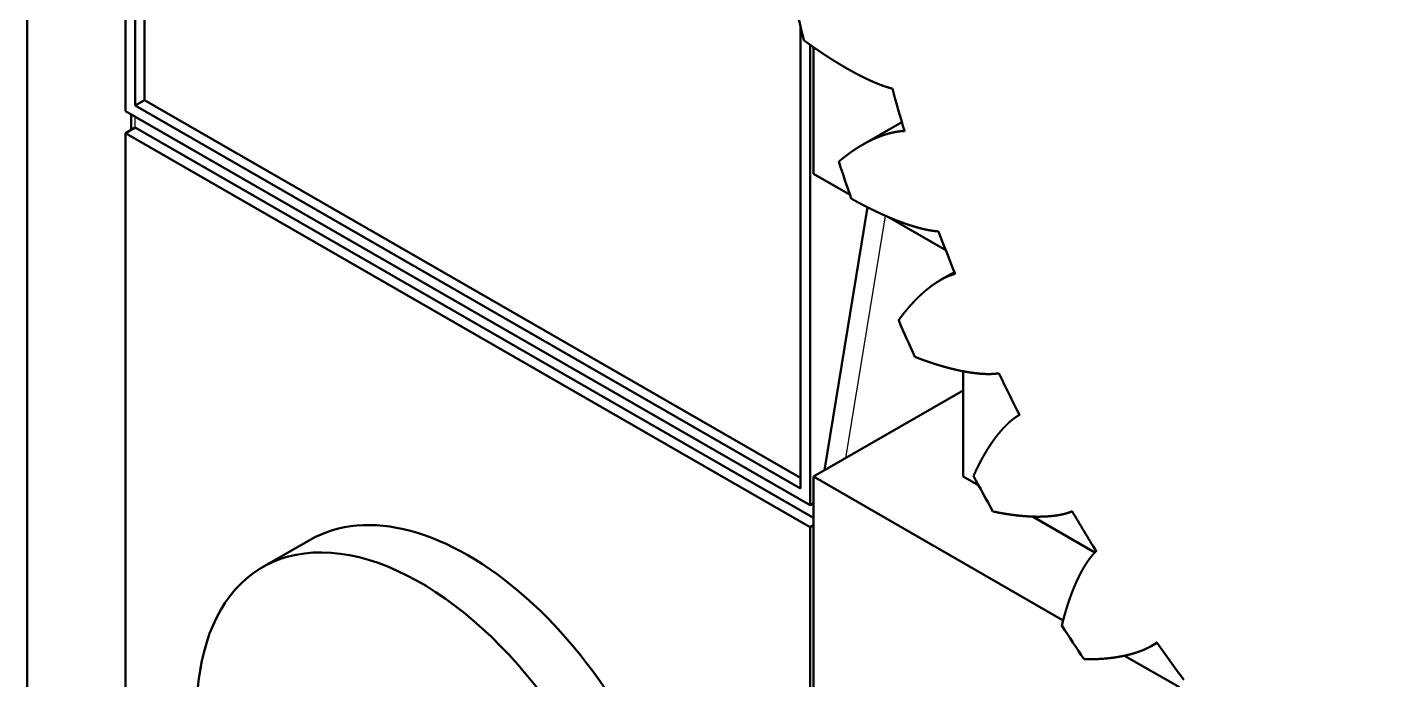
# Model space of a CAD drawing. Header units: inches. Extents: x 0.5 to 16.8, y 0.4 to 9.6.
# Drawn here: x 0.9097 to 1.1633, y 1.6318 to 1.7532 of the extents above; entities that cross this region are included whole.
import ezdxf

# ---------------------------------------------------------------- set-up
doc = ezdxf.new("R2010")
doc.units = ezdxf.units.IN
doc.header["$LTSCALE"] = 0.75
doc.header["$MEASUREMENT"] = 0
for name, color, linetype, lineweight in [('Hatching', 7, 'Continuous', 25), ('Visible', 7, 'Continuous', 50), ('Visible Narrow', 7, 'Continuous', 25)]:
    doc.layers.add(name, color=color, linetype=linetype, lineweight=lineweight)

msp = doc.modelspace()

# ---------------------------------------------------------------- hatches: boundary and pattern name
at = {"layer": 'Hatching'}
h = msp.add_hatch(dxfattribs=at)
h.set_pattern_fill('ANSI31', color=256, style=0)
h.set_pattern_definition([(45, (0, 0), (-0.08838834764831845, 0.08838834764831845), [])])
h.paths.add_polyline_path([(1.272115672604877, 1.230693495406791), (1.272115672604877, 0.8685909302698389), (1.125381735892095, 0.7840924758821706), (1.122481855719906, 0.7421889276050104), (1.341712796737421, 0.8684356302079299), (1.341712796737421, 1.270771813693432)], flags=0)
edge = h.paths.add_edge_path(flags=0)
edge.add_line((1.391386811446687, 1.952320323526026), (1.391386811446687, 2.052232296103152))
edge.add_spline(control_points=[(1.391386811446687, 2.052232296103152), (1.377259965054984, 2.060654277382311), (1.363753047809975, 2.070170173687563), (1.350900890002909, 2.08073525168111)], knot_values=[-0.8692337386068395, -0.8692337386068395, -0.8692337386068395, -0.8692337386068395, 0, 0, 0, 0], degree=3, periodic=0)
edge.add_line((1.350900890002909, 2.08073525168111), (1.209478260885587, 1.999295375919818))
edge.add_line((1.209478260885587, 1.999295375919817), (1.203678500541208, 1.915488279365497))
edge.add_line((1.203678500541208, 1.915488279365497), (1.272115672604877, 1.954898625680694))
edge.add_line((1.272115672604877, 1.954898625680694), (1.272115672604877, 1.941965431299426))
edge.add_line((1.272115672604877, 1.941965431299426), (1.272115672604877, 1.808795586898658))
edge.add_line((1.272115672604877, 1.808795586898659), (1.272115672604877, 1.805181086854473))
edge.add_line((1.272115672604877, 1.805181086854473), (1.364415378629458, 1.858332952566217))
edge.add_line((1.364415378629458, 1.858332952566216), (1.364415556446126, 1.858333054964025))
edge.add_line((1.364415556446126, 1.858333054964025), (1.364415556446126, 1.93477692982627))
edge.add_line((1.364415556446126, 1.93477692982627), (1.364415556446126, 1.936788610743698))
edge.add_line((1.364415556446126, 1.936788610743698), (1.391386811446687, 1.952320323526026))
edge = h.paths.add_edge_path(flags=0)
edge.add_line((2.183810828106453, 2.44459779323151), (2.183810828106453, 2.409335481080076))
edge.add_ellipse((2.179732099533317, 2.125987657432125), major_axis=(0.1715464634027644, 0.2978952465656143), ratio=0.5780931159158107, start_angle=22.907715956471577, end_angle=43.927750194615726, ccw=False)
edge.add_ellipse((2.179732099533161, 2.125987657431592), major_axis=(0.1715464634030565, 0.2978952465661215), ratio=0.5780931159158108, start_angle=21.69678543129362, end_angle=22.907715956471293, ccw=False)
edge.add_ellipse((2.179732099533317, 2.125987657432128), major_axis=(0.171546463402763, 0.297895246565612), ratio=0.5780931159158107, start_angle=1.1368683772161603e-13, end_angle=21.696785431291516, ccw=False)
edge.add_ellipse((2.179732099533318, 2.125987657432129), major_axis=(0.1715464634027618, 0.2978952465656107), ratio=0.5780931159158107, start_angle=-40.34715164071412, end_angle=1.1368683772161603e-13, ccw=False)
edge.add_line((2.421966286965489, 2.288820034675898), (2.452826259426073, 1.878432607625968))
edge.add_line((2.452826259426073, 1.878432607625969), (2.487745440786655, 1.898541226801282))
edge.add_line((2.487745440786655, 1.898541226801282), (2.450214348346548, 2.397643696206944))
edge.add_line((2.450214348346549, 2.397643696206944), (2.436343004578483, 2.388319232532913))
edge.add_line((2.436343004578483, 2.388319232532912), (2.434932700674723, 2.4070739800027))
edge.add_line((2.434932700674722, 2.4070739800027), (2.448804044442788, 2.416398443676731))
edge.add_line((2.448804044442788, 2.416398443676731), (2.44824168750118, 2.423876876090917))
edge.add_line((2.44824168750118, 2.423876876090917), (2.434370343733114, 2.414552412416886))
edge.add_line((2.434370343733114, 2.414552412416886), (2.433451864674693, 2.426766689602851))
edge.add_line((2.433451864674693, 2.426766689602851), (2.447323208442759, 2.436091153276882))
edge.add_line((2.447323208442759, 2.436091153276882), (2.446663724352513, 2.444861218749951))
edge.add_line((2.446663724352512, 2.444861218749952), (2.432792380584447, 2.43553675507592))
edge.add_line((2.432792380584447, 2.435536755075921), (2.432206682516041, 2.443325586502398))
edge.add_line((2.432206682516041, 2.443325586502398), (2.446078026284107, 2.452650050176429))
edge.add_line((2.446078026284107, 2.452650050176429), (2.427427933205116, 2.700665945936036))
edge.add_line((2.427427933205116, 2.700665945936037), (2.286005304087794, 2.619226070174745))
edge.add_spline(control_points=[(2.286005304087794, 2.619226070174745), (2.255478439323096, 2.558973047503467), (2.221257028979624, 2.500385397520462), (2.183810828106453, 2.44459779323151)], knot_values=[-6.259704974376767, -6.259704974376767, -6.259704974376767, -6.259704974376767, -4.19816534612081, -4.19816534612081, -4.19816534612081, -4.19816534612081], degree=3, periodic=0)
edge = h.paths.add_edge_path(flags=0)
edge.add_ellipse((2.179732099533318, 2.125987657432128), major_axis=(0.02419443242311551, 0.04201431069597291), ratio=0.5780931159158106, start_angle=319.6528483592865, end_angle=360.0000000000007)
edge.add_ellipse((2.179732099533318, 2.125987657432129), major_axis=(0.02419443242311544, 0.04201431069597263), ratio=0.5780931159158107, start_angle=6.645711248792961e-13, end_angle=50.35149556989018)
edge.add_line((2.176468733189727, 2.1635653188239), (2.171511297313705, 2.160162426846264))
edge.add_line((2.171511297313705, 2.160162426846264), (1.364415556446125, 1.695386900652397))
edge.add_line((1.364415556446125, 1.695386900652397), (1.364415556446125, 1.697398581569825))
edge.add_line((1.364415556446126, 1.697398581569824), (1.364415556446126, 1.763137063888287))
edge.add_line((1.364415556446126, 1.763137063888287), (1.364415556446126, 1.77384245643207))
edge.add_line((1.364415556446126, 1.77384245643207), (1.272115672604877, 1.720690488322518))
edge.add_line((1.272115672604877, 1.720690488322518), (1.272115672604877, 1.601399425185891))
edge.add_line((1.272115672604877, 1.601399425185891), (1.286035097431386, 1.609415088843219))
edge.add_line((1.286035097431386, 1.609415088843219), (1.286035097431386, 1.553088023155249))
edge.add_line((1.286035097431386, 1.553088023155249), (1.272115672604877, 1.545072359497921))
edge.add_line((1.272115672604877, 1.545072359497921), (1.272115672604877, 1.359441074122152))
edge.add_line((1.272115672604877, 1.359441074122152), (1.341712796737422, 1.399519392408793))
edge.add_line((1.341712796737422, 1.399519392408793), (1.341712796737422, 1.431706287087633))
edge.add_line((1.341712796737421, 1.431706287087633), (1.783654534979079, 1.686203608207804))
edge.add_line((1.783654534979079, 1.686203608207804), (1.818453097045297, 1.706242767351094))
edge.add_line((1.818453097045297, 1.706242767351094), (1.888050221177896, 1.746321085637766))
edge.add_line((1.888050221177896, 1.746321085637766), (2.211676848394228, 1.932685265670646))
edge.add_line((2.211676848394228, 1.932685265670646), (2.211676848394228, 1.8562413908084))
edge.add_line((2.211676848394228, 1.856241390808401), (2.232555985633991, 1.868264886294393))
edge.add_line((2.232555985633991, 1.868264886294393), (2.232555985633991, 1.866253205376964))
edge.add_line((2.232555985633991, 1.866253205376964), (2.232555985633991, 1.830042948863269))
edge.add_line((2.232555985633991, 1.830042948863269), (2.232555985633991, 1.828031267945843))
edge.add_line((2.232555985633991, 1.828031267945843), (2.211676848394228, 1.81600777245985))
edge.add_line((2.211676848394228, 1.81600777245985), (2.211676848394228, 1.739563897597606))
edge.add_line((2.211676848394228, 1.739563897597606), (2.243311171262577, 1.757780892574086))
edge.add_line((2.243311171262577, 1.757780892574085), (2.2138961304445, 2.148953079565431))

# ---------------------------------------------------------------- linework, layer by layer
at = {"layer": 'Visible', "extrusion": (0, 0.81754712484254, 0.5758617009853116)}
for p, q in [((0.909665961650262, 1.496298109139201, 0.01695585459884524), (0.909665961650262, 1.946914634642963, 0.3343599417561037)), ((0.9279421664473375, 1.826612013145811, 0.2503536075722784), (0.9279421664473375, 1.737628734297901, 0.1876757988447669)), ((0.9297099334003178, 1.738654612825629, 0.1905606858868225), (0.9297099334003178, 1.824497060934095, 0.2510261644902799)), ((0.9314777003532981, 1.739672602110234, 0.1891154530970027), (0.9314777003532981, 1.823479071649738, 0.2481468344524049)), ((1.05345362010803, 1.753235280123184, 0.3521906770689005), (1.05345362010803, 1.667395362911892, 0.291726981172161)), ((1.05522138706101, 1.664333505815294, 0.2917325597095176), (1.05522138706101, 1.749969542277455, 0.3520526466185606)), ((1.055819922328283, 1.749548274396413, 0.3741108402204788), (1.055819922328283, 1.725955863855969, 0.3574928799202941)), ((0.9297099334003178, 1.738654612825629, 0.1905606858868225), (0.9314777003532981, 1.739672602110234, 0.1891154530970027)), ((1.05345362010803, 1.667395362911892, 0.291726981172161), (0.9297099334003178, 1.738654612825629, 0.1905606858868225)), ((1.05345362010803, 1.669431341480989, 0.2888365155925214), (0.9314777003532981, 1.739672602110234, 0.1891154530970027)), ((0.9279421664473375, 1.737628734297901, 0.1876757988447669), (1.05522138706101, 1.664333505815294, 0.2917325597095176)), ((0.9289777003536983, 1.734137322990209, 0.1808919648712206), (0.9289777003536983, 1.737032409981424, 0.182931198657998)), ((1.072277950854186, 1.73559734516065, 0.5367646558236717), (1.06495729502376, 1.731381659842136, 0.5427496369493918)), ((0.9279421664473375, 1.733540998673688, 0.1847964903398404), (0.9297099334003178, 1.734558987958293, 0.1833512575500206)), ((1.05522138706101, 1.660245770191081, 0.288853251204591), (0.9279421664473375, 1.733540998673688, 0.1847964903398404)), ((0.9279421664473375, 1.733540998673688, 0.1847964903398404), (0.9279421664473375, 1.570031573705181, 0.0696241501427789)), ((1.055819922328737, 1.661937075222808, 0.2864521164122832), (0.9297099334003178, 1.734558987958293, 0.1833512575500206)), ((1.055819922328283, 1.725955863855969, 0.3574928799202941), (1.062635398984185, 1.722031091876201, 0.3630648532641705)), ((1.065892063988485, 1.719739719913473, 0.3177073801478631), (1.057883869381385, 1.670817346228419, 0.293042958848911)), ((1.069767097420936, 1.717924219883283, 0.3688953528169283), (1.080419391385021, 1.711789971761672, 0.3776041051200925)), ((1.082040201397831, 1.707689075978821, 0.5406912581721007), (1.079479163207452, 1.706214272170329, 0.5427850275812576)), ((1.083658771981845, 1.669628798167999, 0.3178173690256368), (1.083658771981845, 1.689230809697209, 0.331624582529224)), ((1.055819922328283, 1.669628798167999, 0.3178173690256368), (1.083658771981391, 1.685660125482521, 0.295057797533094)), ((1.094133020313166, 1.681119354554538, 0.5428398726465771), (1.094054111944843, 1.681073914247575, 0.5429043839559239)), ((1.102255325731676, 1.642888427778424, 0.3557804995685854), (1.055819922328283, 1.669628798167999, 0.3178173690256368)), ((1.055819922328283, 1.669628798167999, 0.3178173690256368), (1.055819922328283, 1.412133640737277, 0.1364436049357747)), ((1.08656009681863, 1.66795803631215, 0.3201893388046425), (1.083658771981845, 1.669628798167999, 0.3178173690256368)), ((1.05522138706101, 1.664333505815294, 0.2917325597095176), (1.055819922328283, 1.66467817935255, 0.2912432289224133)), ((1.10815770619638, 1.655520800238613, 0.3378464022549575), (1.096568036251028, 1.662194847287317, 0.3283713009130803)), ((1.05522138706101, 1.660245770191081, 0.288853251204591), (1.055819922328283, 1.660590443728337, 0.2883639204174867)), ((1.05522138706101, 1.496736345222574, 0.1736809110075296), (1.05522138706101, 1.660245770191081, 0.288853251204591)), ((0.9622636343233353, 1.657874977573311, 0.1734800836638658), (0.9534247995588885, 1.65278503115108, 0.18070624761251)), ((1.123888523055484, 1.630430697969935, 0.3734666578417216), (1.113672418036458, 1.636313761583445, 0.365114510556499)), ((1.119696717776151, 1.638710735810949, 0.5417682318000624), (1.118608651893283, 1.638084160341012, 0.542657776934049))]:
    msp.add_line(p, q, dxfattribs=at)
at = {"layer": 'Visible', "extrusion": (0.7071067811866525, 0.4071957137922734, -0.578093115915639)}
for centre, radius, start, end in [((0.8929042550210112, 1.674707526681958, 1.144289887025739), 0.2214566929133762, 296.3581072869302, 298.3080495757379), ((0.8929042550210454, 1.674707526681675, 1.144289887025963), 0.2214566929128468, 287.9860142636992, 289.935956552474), ((0.8929042550206802, 1.674707526683103, 1.14428988702598), 0.2214566929144247, 279.6139212404267, 281.5638635291807), ((0.8929042550211267, 1.674707526682073, 1.144289887025739), 0.2214566929136231, 271.2418282171431, 273.1917705059621), ((0.8929042550209557, 1.674707526681587, 1.144289887025963), 0.2214566929129223, 262.8697351939266, 264.819677482693)]:
    msp.add_arc(centre, radius, start, end, dxfattribs=at)
at = {"layer": 'Visible', "extrusion": (-0.7071067811866525, -0.4071957137922734, 0.578093115915639)}
for centre, radius, start, end in [((-0.8929042550210028, 1.674707526681949, -1.144289887025739), 0.1993110236220058, 245.6079236915641, 248.0980124690328), ((-0.8929042550209424, 1.674707526681889, -1.144289887025739), 0.1993110236218453, 253.9800167148001, 256.4701054923287), ((-0.8929042550208236, 1.674707526682541, -1.144289887025837), 0.1993110236225756, 262.3521097380813, 264.842198515546), ((-0.8929042550209357, 1.674707526681883, -1.144289887025739), 0.199311023621899, 270.7242027613395, 273.214291538777), ((-0.892904255021039, 1.674707526681985, -1.144289887025739), 0.1993110236220901, 279.0962957846396, 281.5863845620183)]:
    msp.add_arc(centre, radius, start, end, dxfattribs=at)
at = {"layer": 'Visible', "extrusion": (0.7071067811866729, 0.4071957137922618, -0.5780931159156223)}
msp.add_arc((0.8977364452015142, 1.10189149011526, 1.255215083875994), 0.05874999999999972, 359.9999999999824, 179.9999999999825, dxfattribs=at)
at = {"layer": 'Visible', "extrusion": (-0.7071067811866729, -0.4071957137922618, 0.5780931159156223)}
msp.add_arc((-0.8977364452014702, 1.101891490115257, -1.242715083876512), 0.05874999999999972, 1.750602879659019e-11, 238.0099873227396, dxfattribs=at)
at = {"layer": 'Visible'}
for points in [[(1.054044192163474, 1.750816564276322, 0.543090552178516), (1.054119997828366, 1.750761239923737, 0.5431443062533299), (1.054271572967991, 1.750650867647675, 0.5432519648457991), (1.054498827103998, 1.750486138522198, 0.5434139040633225), (1.054801615298402, 1.750268159599085, 0.5436307264039323), (1.055179736572882, 1.749998462092173, 0.5439032645884676), (1.055557490336014, 1.749731556202395, 0.5441773195959532), (1.055934870817055, 1.749467462728291, 0.5444528990176352), (1.056311869603633, 1.749206207198108, 0.5447300105451178), (1.056688475156989, 1.748947819219127, 0.5450086609186476), (1.057064673646437, 1.748692331446553, 0.5452888562245358), (1.05744044985704, 1.748439778478104, 0.5455706022201319), (1.057815788096832, 1.748190195620289, 0.5458539045810172), (1.05819067307857, 1.747943617679522, 0.5461387691255066), (1.058565090952925, 1.747700077363068, 0.5464252019515893), (1.05893902863545, 1.747459607090966, 0.546713209890907), (1.059312472968941, 1.747222241066084, 0.547002800941456), (1.05968540994354, 1.746988017196042, 0.5472939846681804), (1.060057823965963, 1.746756978799223, 0.5475867725097049), (1.060429696973642, 1.746529176696675, 0.5478811781700005), (1.060801009230545, 1.746304666643343, 0.5481772167820986), (1.061171740354894, 1.746083506094599, 0.5484749038844292), (1.061541870336896, 1.745865750887406, 0.5487742543319221), (1.06191138046097, 1.74565145224997, 0.5490752813171679), (1.06228025462724, 1.745440652359759, 0.549377994855417), (1.062648477380662, 1.745233391492813, 0.5496824044121031), (1.063016031461757, 1.745029716814985, 0.5499885220994302), (1.063382895441009, 1.744829690870303, 0.5502963657585747), (1.063749041583378, 1.744633399171187, 0.5506059616985072), (1.064114432962469, 1.744440960484543, 0.5509173484083536), (1.064479027342259, 1.744252512740321, 0.5512305713816216), (1.064842782081087, 1.744068195260855, 0.5515456765960427), (1.065205658956984, 1.743888131214316, 0.5518627040548566), (1.065567628495955, 1.743712411850981, 0.5521816819824599), (1.065928676088788, 1.743541074181973, 0.5525026185786805), (1.066288791333591, 1.743374139968629, 0.5528255164477602), (1.066647955105964, 1.743211662990726, 0.5531503900792395), (1.067006127087097, 1.743053774608666, 0.5534772826842722), (1.06736323391624, 1.742900727042433, 0.5538062821866545), (1.067719154790666, 1.742752945870529, 0.5541375405927662), (1.068073737918894, 1.742610970347894, 0.5544712520738856), (1.068426820272634, 1.742475381669627, 0.5548076265999234), (1.06877824637013, 1.742346734750695, 0.5551468648598145), (1.069127887064496, 1.74222548996148, 0.5554891331591962), (1.069475659751788, 1.742111939654923, 0.555834536385055), (1.069821519034122, 1.742006242335856, 0.5561831306569018), (1.070096660374929, 1.741928018802696, 0.5564645767008691), (1.070302145253208, 1.741872918113373, 0.5566771081824291), (1.0704387483147, 1.741837768368134, 0.5568194384112349), (1.070506953130916, 1.741820589507342, 0.556890764168845)], [(1.072775674560489, 1.733936746786792, 0.5541125981394525), (1.072713035280685, 1.733934585321443, 0.5540344570963602), (1.072588021486808, 1.733929462179642, 0.5538779352139999), (1.072401295095005, 1.73391937683208, 0.5536424330009052), (1.072153916441039, 1.733901124590063, 0.5533269901194856), (1.071847341193006, 1.733870309269027, 0.5529302905268746), (1.071543395891695, 1.733831558720511, 0.5525312184144907), (1.071242034693114, 1.733785031501142, 0.5521298293906399), (1.070943171837371, 1.73373102032536, 0.5517262247381873), (1.070646671284976, 1.733669986354957, 0.5513205628887465), (1.070352368854856, 1.733602485503372, 0.5509130345941154), (1.070060092787116, 1.733529099967837, 0.5505038398494319), (1.069769684281709, 1.733450369807678, 0.5500931648206586), (1.06948101909029, 1.733366720997014, 0.5496811575768283), (1.069194025467823, 1.733278405569983, 0.5492679078879418), (1.068908668299173, 1.733185554290289, 0.5488534649107114), (1.068624936006927, 1.733088220071008, 0.548437851754213), (1.068342826750722, 1.732986423691189, 0.5480210808035684), (1.068062334110891, 1.732880201221694, 0.5476031696130439), (1.06778343526048, 1.732769643150426, 0.5471841540002844), (1.067506097725072, 1.732654871985439, 0.5467640805351724), (1.067230284134894, 1.732536026444053, 0.5463430012174867), (1.066955957515802, 1.732413243852375, 0.545920967550251), (1.066683086628018, 1.732286642324646, 0.5454980245191052), (1.066411650202554, 1.732156306631283, 0.5450742058197633), (1.06614163391032, 1.732022298500988, 0.5446495374036828), (1.065873028113856, 1.73188466422508, 0.5442240400909775), (1.065605825353032, 1.731743443162123, 0.5437977324796934), (1.065340017724793, 1.731598676548772, 0.5433706339476299), (1.065075594730388, 1.731450414669859, 0.542942767073908), (1.064812544513643, 1.731298712426614, 0.5425141560277295), (1.06455085465177, 1.731143626361162, 0.5420848254402895), (1.064290513043943, 1.730985211351866, 0.5416547991656839), (1.064031508737116, 1.730823517404129, 0.5412240990294067), (1.063773832608149, 1.730658587093357, 0.540792743860109), (1.063517477061396, 1.730490457591425, 0.540360750550922), (1.063262435795423, 1.730319162313857, 0.5399281349309675), (1.06300870349105, 1.730144732789626, 0.5394949127037089), (1.062756275478478, 1.729967200672556, 0.5390611004508244), (1.062505147371212, 1.72978659951791, 0.5386267164449546), (1.062255314919184, 1.729602963319345, 0.5381917794296441), (1.062006773784105, 1.729416325425138, 0.5377563075909991), (1.061759519306634, 1.729226717438651, 0.5373203174878107), (1.061513546189417, 1.729034168251017, 0.5368838229923462), (1.061268848226973, 1.728838703136799, 0.5364468343165666), (1.061025419203816, 1.728640342945133, 0.5360093585444369), (1.060831686799702, 1.728479351279697, 0.5356589917823185), (1.060686954350331, 1.728357316244459, 0.5353960005172322), (1.060590717782816, 1.728275386110747, 0.5352205769985305), (1.060542662432454, 1.728234277683064, 0.5351328412367494)], [(1.062872773635263, 1.721351242177505, 0.5331347113656492), (1.062949241194474, 1.721308422318852, 0.5331980829325583), (1.063102108320436, 1.721223068527719, 0.5333249443009417), (1.063331205033592, 1.721095895620098, 0.5335155910556872), (1.06363625903623, 1.720928048681508, 0.5337704967035313), (1.064016893239113, 1.720721111424697, 0.5340903155295024), (1.064396838943594, 1.720517061267507, 0.5344113258121544), (1.064776088240251, 1.720315919082541, 0.5347335325791335), (1.06515463020105, 1.720117710209669, 0.5350569403123363), (1.065532450520095, 1.719922463663444, 0.5353815519486603), (1.065909532403111, 1.71973021121373, 0.5357073693269365), (1.066285857543789, 1.719540986401638, 0.5360343936788283), (1.066661407110132, 1.719354823420466, 0.5363626260548726), (1.067036162702607, 1.719171756018564, 0.5366920677211204), (1.067410107505111, 1.718991816016513, 0.5370227205221197), (1.067783225438234, 1.718815035091045, 0.5373545871025659), (1.068155500132889, 1.718641446796209, 0.5376876710748562), (1.06852691396989, 1.71847108844161, 0.538021977168002), (1.068897447197287, 1.718304002748759, 0.5383575113139164), (1.069267076856249, 1.718140239887944, 0.5386942807680739), (1.069635777830172, 1.717979854916714, 0.539032293591369), (1.070003524197546, 1.717822904562288, 0.539371558033573), (1.07037029058074, 1.717669443911728, 0.5397120818556906), (1.070736053369274, 1.717519523430781, 0.5400538717255471), (1.071100792491507, 1.717373184522561, 0.5403969322554384), (1.071464488705715, 1.717230466708223, 0.5407412677464641), (1.071827120249054, 1.717091416444997, 0.5410868843030775), (1.072188659596122, 1.716956095643716, 0.5414337918653055), (1.072549070551304, 1.716824589279309, 0.5417820060152677), (1.072908304303382, 1.71669701570764, 0.5421315504135669), (1.073266304758818, 1.716573512517789, 0.5424824533643872), (1.073623015278372, 1.716454218692024, 0.5428347434835509), (1.073978385307328, 1.716339256986769, 0.5431884454011314), (1.074332376332222, 1.716228718105201, 0.543543575898121), (1.074684970298676, 1.716122638278729, 0.5439001384106593), (1.075036154928512, 1.716021038429025, 0.544258132657943), (1.075385905915937, 1.715923971644926, 0.5446175663041956), (1.075734169754014, 1.71583156894225, 0.5449784661859961), (1.076080847420144, 1.715744082730417, 0.545340888972437), (1.07642577456545, 1.715661939534855, 0.5457049340727709), (1.076768744114361, 1.715585680077825, 0.5460707290700543), (1.07710953340802, 1.715515887256568, 0.5464384121938647), (1.077447930014841, 1.715453117647527, 0.5468081156446053), (1.077783757554698, 1.715397832966893, 0.5471799489006147), (1.078116903476712, 1.715350326297446, 0.5475539807348071), (1.078447306199905, 1.715310756411702, 0.5479302476586166), (1.078709413195156, 1.715285501847499, 0.5482330606112207), (1.078904745575983, 1.715270165520838, 0.548461182968814), (1.07903441299959, 1.715261542064627, 0.5486137142444673), (1.079099108171249, 1.715257630526526, 0.5486900923080961)], [(1.082171956239563, 1.707362735966165, 0.5468877260618832), (1.082114799255123, 1.707347280066115, 0.5468069265054212), (1.082000828804212, 1.707315574179344, 0.5466451882361164), (1.081830903676291, 1.707265633089172, 0.5464021633598062), (1.081606399587599, 1.707194276635171, 0.5460772945791063), (1.081329204750091, 1.707097142512469, 0.5456698187912905), (1.081055420411303, 1.706992134826483, 0.5452609686671759), (1.080784984573711, 1.706879412310188, 0.5448507801807889), (1.080517781747403, 1.706759267768158, 0.5444393183138273), (1.080253629133495, 1.706632162308477, 0.5440266842648389), (1.079992306199529, 1.706498651740001, 0.5436129997850636), (1.079733582154859, 1.706359318189239, 0.5431983926147318), (1.079477243396923, 1.706214701760646, 0.5427829819180243), (1.079223122367239, 1.706065228675399, 0.5423668629635439), (1.07897112154842, 1.705911151485334, 0.5419500943626051), (1.078721192280682, 1.705752601665656, 0.5415327092038948), (1.078473317284988, 1.705589632970657, 0.5411147242151961), (1.078227492258065, 1.705422267077765, 0.540696149402136), (1.077983706769373, 1.705250540940912, 0.5402769980367045), (1.077741928497744, 1.705074545849477, 0.5398572948858), (1.077502112241291, 1.704894405067316, 0.5394370714847206), (1.077264206270229, 1.704710258041976, 0.5390163627817065), (1.07702815939092, 1.704522242826236, 0.5385952034006657), (1.076793928088136, 1.704330478277885, 0.538173623834425), (1.076561482186662, 1.704135049942626, 0.5377516474317194), (1.076330800774031, 1.703936020357542, 0.5373292926617977), (1.076101869187823, 1.703733436652424, 0.5369065747870925), (1.07587467563053, 1.703527339053797, 0.5364835077112039), (1.075649207662082, 1.703317769687965, 0.5360601058924653), (1.075425449326303, 1.703104779745596, 0.5356363858695866), (1.075203382838481, 1.702888425033193, 0.5352123651982897), (1.074982989689033, 1.702668762980114, 0.5347880616906688), (1.074764251872693, 1.70244584931783, 0.5343634925779838), (1.07454715304948, 1.702219734843641, 0.5339386736556635), (1.074331679493753, 1.701990462850051, 0.5335136186275519), (1.074117819561252, 1.701758071212437, 0.5330883399301025), (1.073905563265271, 1.701522594089856, 0.5326628494084268), (1.073694901759609, 1.7012840638442, 0.5322371590382016), (1.07348582677605, 1.701042513105773, 0.5318112816886481), (1.073278330067751, 1.700797976584834, 0.5313852317222342), (1.07307240345699, 1.700550489484561, 0.5309590239311088), (1.072868038766956, 1.700300086304717, 0.5305326726180439), (1.072665227745347, 1.700046799625199, 0.5301061906338888), (1.072463961897483, 1.699790659011217, 0.5296795884148902), (1.072264232351245, 1.699531689997093, 0.5292528730948208), (1.072066030782935, 1.69926991341574, 0.5288260491666602), (1.071908686352799, 1.69905825851208, 0.5284845050832213), (1.071791360349835, 1.698898265263227, 0.528228299683919), (1.071713446024205, 1.698791047068517, 0.5280574750628089), (1.071674564612749, 1.698737298964135, 0.527972057496497)], [(1.07467766235186, 1.691918022694975, 0.5268420158573862), (1.074753162031357, 1.691888619961149, 0.5269136542618024), (1.074904063047597, 1.69183010382264, 0.5270570145761688), (1.075130119538244, 1.691743197602748, 0.5272723055631374), (1.075430937653437, 1.69162906001463, 0.5275598616472513), (1.075805972227045, 1.691489293516463, 0.5279201447314119), (1.076180011989436, 1.69135244806671, 0.5282812685124951), (1.076553047061225, 1.691218544167268, 0.5286432353469074), (1.07692506423291, 1.691087606429653, 0.5290060464116638), (1.077296046732499, 1.690959662657467, 0.5293697007771636), (1.0776659751632, 1.690834743057763, 0.529734195995836), (1.078034828517502, 1.690712879399999, 0.5300995287483108), (1.078402585223103, 1.690594104036631, 0.5304656954360607), (1.078769224161533, 1.690478448937342, 0.5308326927467988), (1.079134725907807, 1.690365944358448, 0.5312005182321575), (1.079499071730879, 1.690256620557998, 0.531569170293923), (1.079862242397212, 1.690150509726556, 0.5319386480811198), (1.080224217055274, 1.69004764777985, 0.5323089513864413), (1.080584972216457, 1.689948075932261, 0.5326800805096411), (1.080944480512244, 1.689851842634213, 0.5330520361015874), (1.081302711981607, 1.689759001072455, 0.5334248189797571), (1.081659635716733, 1.689669606036731, 0.5337984299288564), (1.082015221511483, 1.689583710690424, 0.5341728694510531), (1.082369441366154, 1.689501363660208, 0.5345481375483572), (1.082722271663442, 1.689422604694089, 0.5349242333299421), (1.083073689785579, 1.689347471714591, 0.5353011558425862), (1.083423669927924, 1.689276009481004, 0.5356789050511256), (1.083772179059906, 1.689208277950832, 0.5360574827847623), (1.084119173295221, 1.689144359750942, 0.536436893564446), (1.084464592976019, 1.68908437030369, 0.5368171457189392), (1.084808369349503, 1.689028443924322, 0.5371982497603943), (1.085150432983482, 1.688976716292849, 0.5375802163317989), (1.085490722070517, 1.688929307138034, 0.5379630541659719), (1.085829189878041, 1.688886304682648, 0.538346768242521), (1.08616581528895, 1.688847743605969, 0.5387313571602913), (1.086500584413898, 1.68881364354426, 0.5391168177601239), (1.086833468281384, 1.688784055764043, 0.5395031507172007), (1.087164401336395, 1.688759108144126, 0.5398903659207646), (1.087493261006784, 1.688739047903515, 0.540278487579091), (1.087819842899989, 1.68872429342355, 0.5406675603842808), (1.088143889069215, 1.688715375370363, 0.5410576426123874), (1.08846512197033, 1.688712865918977, 0.5414487978062373), (1.088783276750746, 1.688717311445061, 0.5418410868606546), (1.089098133554671, 1.688729165169576, 0.5422345600931537), (1.08940955228536, 1.688748714659358, 0.5426292486969837), (1.089717456488415, 1.688776115570564, 0.5430251687961408), (1.089960942782909, 1.688804368232443, 0.5433428947251207), (1.090141959495213, 1.68882912313566, 0.5435817459269524), (1.090261927646225, 1.688847209762249, 0.5437412273101503), (1.090321734307054, 1.688856648914733, 0.5438210298137686)], [(1.094133216591672, 1.681118968485449, 0.5430328776577629), (1.094082760105721, 1.681090547566069, 0.5429511416908288), (1.093982262078953, 1.681032934690591, 0.5427876342046968), (1.093832759874203, 1.680944202265395, 0.5425422663183399), (1.093635915265168, 1.680821262438416, 0.5422148956521449), (1.09339400876479, 1.680659879759197, 0.5418053283083238), (1.093156220626497, 1.680490852992187, 0.5413954141030034), (1.092922474019815, 1.680314337663845, 0.5409851686091711), (1.092692626188636, 1.680130620427695, 0.5405746191234225), (1.092466451467317, 1.679940152510948, 0.5401638074532957), (1.092243677675015, 1.679743477771472, 0.539752783755405), (1.092024019907058, 1.679541165858255, 0.5393416007910452), (1.091807214311302, 1.679333745409301, 0.5389303081841315), (1.091593053591623, 1.679121633808831, 0.5385189463724274), (1.091381416537388, 1.678905078743323, 0.5381075415586464), (1.091172241979166, 1.678684209598138, 0.5376961100579853), (1.090965507304645, 1.678459079821912, 0.5372846618617381), (1.090761205839499, 1.678229711529627, 0.5368732043814688), (1.09055932336787, 1.677996141769776, 0.5364617463246432), (1.090359818759225, 1.677758460688036, 0.5360503008797805), (1.090162635049182, 1.677516789676901, 0.535638883874801), (1.089967707249798, 1.677271265941584, 0.5352275124623801), (1.089774971039333, 1.677022025319824, 0.5348162036479716), (1.089584371554793, 1.676769184879142, 0.5344049727833149), (1.089395870357748, 1.676512829117778, 0.5339938323717691), (1.089209440400282, 1.676253020047737, 0.5335827930070355), (1.089025062302881, 1.67598980463347, 0.5331718640672926), (1.088842720184857, 1.675723223111383, 0.5327610544676025), (1.088662397335156, 1.675453317600588, 0.5323503734365835), (1.088484072678057, 1.675180139105728, 0.5319398311212018), (1.088307722880927, 1.67490374314904, 0.5315294380893305), (1.088133323741204, 1.674624186823928, 0.5311192049537741), (1.087960851732987, 1.674341525526125, 0.5307091419566377), (1.087790285477695, 1.674055809762955, 0.5302992585261537), (1.087621606940502, 1.673767082620851, 0.5298895629497475), (1.08745480067455, 1.673475381872022, 0.529480062940253), (1.087289853222956, 1.673180741690351, 0.5290707661091859), (1.087126752401218, 1.672883194581131, 0.5286616804474126), (1.086965486516874, 1.672582773456228, 0.5282528148367954), (1.086806043639626, 1.672279513440341, 0.5278441794253479), (1.086648411838269, 1.671973450195988, 0.5274357847381488), (1.086492579271635, 1.67166461864019, 0.527027640887661), (1.086338534270453, 1.671353051633314, 0.526619756745707), (1.086186265324159, 1.671038778785304, 0.5262121390894283), (1.086035761083167, 1.670721825346115, 0.5258047918212518), (1.085887011291106, 1.670402211688717, 0.5253977167476654), (1.085769408358374, 1.670144404603398, 0.5250722747622814), (1.085681989402019, 1.66994986311917, 0.5248283158022005), (1.085624057925997, 1.669819642033204, 0.5246657309088361), (1.085595179145002, 1.669754399799735, 0.5245844520652446)], [(1.089207257604812, 1.663144223801136, 0.5243465835336278), (1.089280180261085, 1.663128864860546, 0.5244249619270757), (1.089425898973332, 1.663098433544598, 0.524581765711268), (1.08964409724058, 1.663053646267617, 0.5248171123769002), (1.08993426805182, 1.662995650674621, 0.5251311901385433), (1.090295709785551, 1.66292603381533, 0.5255242586726756), (1.090655871597846, 1.662859309696115, 0.5259177992256355), (1.091014741850358, 1.662795498011167, 0.5263118114330192), (1.091372305331333, 1.662734622119452, 0.5267062931413338), (1.091728543164209, 1.662676708020766, 0.5271012395740113), (1.092083433760763, 1.662621783715417, 0.5274966440509724), (1.092436953859306, 1.662569878524456, 0.5278924987700669), (1.092789079608792, 1.662521022269265, 0.5282887955626269), (1.093139787620657, 1.662475244460382, 0.5286855266071774), (1.093489056275303, 1.662432573144438, 0.529082685215385), (1.093836864589775, 1.662393036515923, 0.5294802655800884), (1.094183190876265, 1.662356664715873, 0.5298782624046444), (1.094528011494276, 1.662323491500789, 0.5302766705505333), (1.094871299718307, 1.662293555699942, 0.5306754846773609), (1.095213024355417, 1.662266903010424, 0.5310746988192512), (1.095553151239528, 1.662243583614422, 0.5314743065326248), (1.095891645131815, 1.662223649197477, 0.5318743011202249), (1.096228471645645, 1.662207149865393, 0.5322746758145299), (1.096563598984631, 1.662194131370278, 0.5326754239505999), (1.096897000491936, 1.662184630956584, 0.5330765391557599), (1.097228650653506, 1.662178684141066, 0.5334780152404547), (1.097558520177245, 1.662176333030618, 0.5338798460325885), (1.097886571226809, 1.662177634351425, 0.5342820252105621), (1.098212753161988, 1.662182666621678, 0.5346845461375432), (1.098536996750681, 1.662191539869699, 0.5350874016341074), (1.098859222045121, 1.662204382274485, 0.5354905841950068), (1.099179348301732, 1.662221323321866, 0.5358940862647271), (1.099497303775479, 1.662242477161555, 0.5362979004912131), (1.099813034511044, 1.662267927655057, 0.5367020199478401), (1.100126516781074, 1.662297707190356, 0.5371064384259735), (1.100437735377909, 1.662331833700425, 0.5375111499546378), (1.100746657284162, 1.662370355536093, 0.537916148206466), (1.101053206293273, 1.662413394714011, 0.5383214259126345), (1.101357238894707, 1.662461187993827, 0.5387269743030023), (1.101658515009603, 1.662514136695929, 0.5391327824019306), (1.101956731317841, 1.662572750118917, 0.5395388379353898), (1.102251561304911, 1.66263757752208, 0.5399451284057356), (1.102542693341547, 1.662709143434717, 0.5403516421032707), (1.102829868783829, 1.662787882922978, 0.5407583691137389), (1.103112922973651, 1.662874071908732, 0.5411653023842578), (1.103391766213463, 1.662967859613884, 0.541572437309546), (1.103611442318197, 1.663049017345592, 0.5418983044381287), (1.103774285305917, 1.663113335870725, 0.5421427937855731), (1.103881997270491, 1.663157747095267, 0.5423058262075455), (1.103935640745931, 1.663180335759052, 0.5423873522995776)], [(1.108404522119599, 1.655764784685326, 0.5426302123286045), (1.108361841524584, 1.655724004489359, 0.5425492820112117), (1.108276957862927, 1.655641712543525, 0.5423874901864608), (1.108151064961476, 1.655516079960638, 0.5421450088806851), (1.107986075233839, 1.655344177009758, 0.5418221136665413), (1.107784612887372, 1.655121985365847, 0.541419183983159), (1.10758788899102, 1.65489254202961, 0.5410169423068096), (1.107395813518451, 1.654655996007059, 0.5406153834757553), (1.107208219488257, 1.654412621690903, 0.5402144965206118), (1.107024843181989, 1.654162850809725, 0.5398142629673873), (1.106845366567086, 1.653907203680093, 0.5394146603071602), (1.106669456700274, 1.653646225331582, 0.539015665199727), (1.10649680510187, 1.65338042166922, 0.5386172566708327), (1.106327169155975, 1.653110192343934, 0.5382194194641934), (1.10616040654304, 1.652835774898382, 0.5378221468170619), (1.105996444885932, 1.652557293869751, 0.5374254379230325), (1.105835256723822, 1.652274801262881, 0.5370292958228833), (1.105676833152302, 1.651988319158028, 0.5366337251773783), (1.105521156471241, 1.651697883908818, 0.5362387299435494), (1.105368177619766, 1.65140358259641, 0.5358443114497843), (1.105217829085177, 1.65110553215431, 0.5354504694805341), (1.105070034004257, 1.650803864621348, 0.535057203025672), (1.104924716300502, 1.650498710724614, 0.534664511111528), (1.104781810931399, 1.650190183246733, 0.5342723936203205), (1.10464127201476, 1.649878363837286, 0.5338808519436362), (1.104503066942925, 1.649563312661424, 0.5334898885747686), (1.104367172034017, 1.649245075517643, 0.53309950680708), (1.104233567660231, 1.648923691794614, 0.5327097103763765), (1.104102233197864, 1.648599202706102, 0.532320503086788), (1.103973142900486, 1.648271657983922, 0.5319318884751981), (1.103846268383677, 1.647941111682911, 0.531543869898178), (1.103721580268484, 1.647607619343424, 0.5311564505415394), (1.103599050009052, 1.64727123484512, 0.5307696334406279), (1.103478651646128, 1.6469320073284, 0.5303834214557096), (1.103360363217234, 1.646589978755567, 0.5299978172806581), (1.103244165804426, 1.646245185990441, 0.5296128237415072), (1.103130042766225, 1.645897662493581, 0.5292284440520816), (1.103017978838125, 1.645547440221056, 0.5288446820490664), (1.1029079591558, 1.645194551664291, 0.5284615424385861), (1.102799968357431, 1.644839031614145, 0.5280790309362577), (1.102693991013894, 1.644480915432522, 0.5276971535763573), (1.102590011870689, 1.644120237708731, 0.5273159160667931), (1.102488016092593, 1.643757030884375, 0.5269353231091594), (1.102387989395993, 1.643391323982779, 0.526555377677931), (1.102289918195765, 1.643023141430847, 0.5261760803612915), (1.10219379052387, 1.642652502707286, 0.5257974302412102), (1.102118435591819, 1.642354038150877, 0.5254950265846549), (1.10206278686519, 1.642129094745251, 0.5252685136252617), (1.102026072947865, 1.641978646204451, 0.5251176336744229), (1.10200781229787, 1.641903300366606, 0.5250422258712107)], [(1.106151886297539, 1.635643109064162, 0.5257016002014511), (1.106220677710098, 1.635642121265617, 0.5257850480851664), (1.106358108376753, 1.635640423363182, 0.5259519533382082), (1.106563797904073, 1.635638709591948, 0.5262023396775147), (1.106837136924241, 1.635638092069448, 0.5265362450943248), (1.107177282314751, 1.635640108611439, 0.5269537215047455), (1.107515889953447, 1.635644927931511, 0.5273712911961633), (1.107852946689945, 1.635652568496801, 0.5277889510897802), (1.108188435635839, 1.635663051914768, 0.5282066957491357), (1.108522336211081, 1.635676401827939, 0.528624516652124), (1.108854625096228, 1.635692643433032, 0.5290424030269008), (1.1091852772729, 1.635711802977923, 0.5294603427569146), (1.109514267116992, 1.635733907117218, 0.529878323276138), (1.109841569470063, 1.635758982273223, 0.5302963324214369), (1.110167160978108, 1.635787053685237, 0.530714359405984), (1.110491018853281, 1.635818146883422, 0.531132394338102), (1.11081311941598, 1.635852289316471, 0.5315504275890544), (1.111133436740602, 1.635889511862783, 0.5319684491966652), (1.111451941435462, 1.635929850138064, 0.532386448296905), (1.111768599146671, 1.635973346112641, 0.5328044124323936), (1.112083372231154, 1.636020045895098, 0.5332223280366727), (1.112396221871222, 1.636069996964322, 0.5336401810722398), (1.112707110230986, 1.636123245301228, 0.5340579576469824), (1.113016002397217, 1.636179832807621, 0.534475644571373), (1.11332286923971, 1.636239793431495, 0.5348932301255959), (1.11362768289473, 1.636303159525994, 0.5353107030170121), (1.113930411202546, 1.636369969648241, 0.5357280510672541), (1.114231012331857, 1.636440276084709, 0.5361452599383283), (1.114529429964477, 1.636514151571007, 0.5365623119782406), (1.114825586772895, 1.636591698396368, 0.5369791846509346), (1.115119393315581, 1.63667303587176, 0.537395852595121), (1.115410759259248, 1.63675828452906, 0.5378122902169812), (1.115699604450583, 1.63684755050586, 0.5382284742367104), (1.115985868862026, 1.636940911515032, 0.5386443859688903), (1.116269526660744, 1.637038396963368, 0.5390600145298925), (1.116550561644999, 1.637140022697881, 0.5394753512636236), (1.116828937455921, 1.637245833123575, 0.5398903829752094), (1.117104568859304, 1.637355941793947, 0.5403050853931175), (1.117377294464859, 1.637470569963192, 0.5407194169562022), (1.117646843623788, 1.63759009333759, 0.5411333112533785), (1.117912874108242, 1.63771498899374, 0.5415466857237892), (1.118175017392332, 1.637845771567915, 0.5419594520942814), (1.118432921711701, 1.637982932563623, 0.542371526301915), (1.118686295145835, 1.638126879620191, 0.5427828384097156), (1.118934951985921, 1.638277871133192, 0.5431933432711452), (1.119178791202557, 1.638436046710277, 0.5436030156482562), (1.119369975104291, 1.638568379775392, 0.5439300786846845), (1.119511173650608, 1.638670891085156, 0.5441749953112174), (1.119604333735424, 1.63874068035935, 0.5443381040189891), (1.119650670708779, 1.638775937096258, 0.5444196161124041)]]:
    msp.add_open_spline(points, degree=5, dxfattribs=at)
at = {"layer": 'Visible Narrow', "extrusion": (0, 0.81754712484254, 0.5758617009853116)}
for p, q in [((0.9297099334003178, 1.734558987958293, 0.1833512575500206), (0.9297099334003178, 1.736610745013544, 0.1847964688068922)), ((1.061825541655708, 1.673087204328986, 0.2941450188417177), (1.069204950118547, 1.718168298892604, 0.3168728430491961))]:
    msp.add_line(p, q, dxfattribs=at)

doc.saveas('drawing.dxf')
